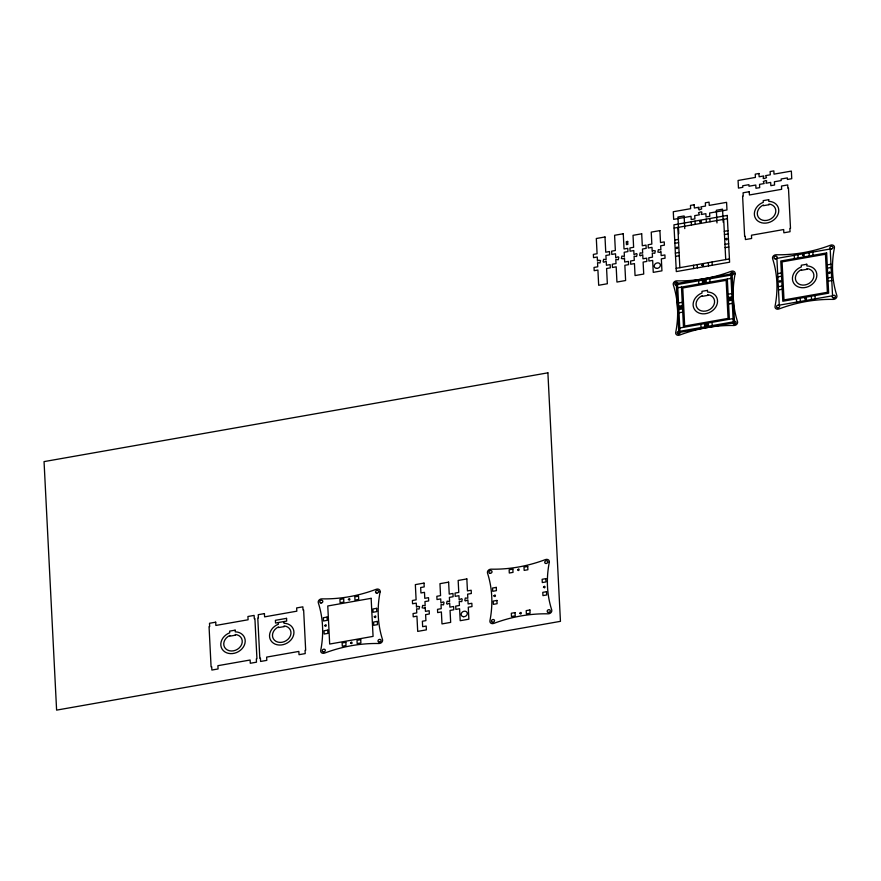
<?xml version="1.0" encoding="UTF-8"?>
<svg xmlns="http://www.w3.org/2000/svg" width="881" height="881" viewBox="0 0 881 881"><rect width="100%" height="100%" fill="white"/><g stroke="black" fill="none" stroke-linecap="round" stroke-linejoin="round"><path stroke-width="1.32" d="M674.108 228.091L727.409 218.697M674.714 240.05L678.436 239.401M724.292 231.318L728.014 230.657M674.879 243.321L678.601 242.66M724.457 234.577L728.18 233.928M675.375 253.1L679.086 252.451M724.953 244.367L728.664 243.718M675.54 256.371L679.251 255.71M725.118 247.627L728.829 246.977M676.145 268.331L729.435 258.937M677.753 287.757L731.043 278.363M777.67 273.628L781.381 272.967M827.248 264.884L830.959 264.234M777.835 276.887L781.546 276.227M827.413 268.154L831.124 267.494M678.524 302.987L682.235 302.326M728.102 294.254L731.814 293.593M778.319 286.677L782.042 286.017M827.898 277.933L831.62 277.284M678.689 306.247L682.401 305.597M728.268 297.514L731.979 296.853M778.485 289.937L782.207 289.276M828.063 281.204L831.785 280.543M678.766 307.876L682.489 307.227M728.345 299.144L732.067 298.483M678.844 309.506L682.566 308.857M728.422 300.773L732.144 300.124M679.009 312.777L682.731 312.116M728.587 304.033L732.309 303.383M679.78 327.996L733.08 318.603M812.844 252.065L813.009 255.325M815.035 295.564L815.2 298.824M809.121 252.715L809.287 255.986M811.324 296.225L811.489 299.485M797.966 254.686L798.131 257.946M800.168 298.185L800.333 301.445M794.244 255.336L794.409 258.607M796.446 298.846L796.611 302.106M727.332 279.024L729.358 319.263M723.686 219.358L725.724 259.598M723.213 222.298L722.552 209.171L716.352 210.262L716.991 222.937M709.888 218.488L710.053 221.759M712.09 261.998L712.255 265.258M709.811 278.814L709.976 282.085M712.013 322.325L712.178 325.585M706.166 219.149L706.331 222.408M708.368 262.648L708.533 265.919M706.088 279.475L706.254 282.735M708.291 322.975L708.456 326.234M704.238 279.806L704.393 283.065M706.43 323.305L706.595 326.565M702.377 280.125L702.542 283.396M704.569 323.635L704.734 326.895M698.655 280.786L698.82 284.045M700.858 324.285L701.023 327.545M695.01 221.109L695.175 224.38M697.212 264.619L697.378 267.879M691.299 221.77L691.464 225.029M693.49 265.269L693.655 268.54M684.768 228.608L684.119 215.944L677.93 217.034L678.766 233.685M681.465 287.107L683.502 327.347M677.83 227.43L679.857 267.67M283.869 621.568L283.957 623.23A12.631 10.429 -26.9 0 1 292.107 638.406A12.631 10.429 -26.9 0 1 271.965 641.952A12.631 10.429 -26.9 0 1 278.44 624.2L278.363 622.537M324.704 625.598C326.631 628.219 326.906 622.625 324.704 625.598M348.391 599.476C350.638 601.998 350.12 596.492 348.391 599.476M350.583 642.987C352.94 645.465 352.18 639.958 350.583 642.987M374.282 616.865C376.11 619.53 376.583 613.859 374.282 616.799M493.9 595.908C495.959 598.485 495.97 592.902 493.911 595.853M517.587 569.798C519.405 572.441 519.856 566.923 517.599 569.732M519.79 613.297C521.607 615.94 522.048 610.445 519.79 613.231M543.478 587.175C545.702 589.708 545.339 584.103 543.478 587.175M676.057 247.924C677.93 250.567 678.293 244.973 676.068 247.869M679.703 307.601C681.586 310.255 682.048 304.507 679.703 307.601M699.745 221.814C701.694 224.413 702.025 218.774 699.756 221.748M701.948 265.313C703.699 267.978 704.415 262.351 701.959 265.247M703.39 281.48C705.417 284.089 705.406 278.495 703.39 281.48M705.593 324.979C707.839 327.49 707.311 321.983 705.593 324.979M725.636 239.191C727.53 241.857 727.805 236.218 725.636 239.191M729.281 298.857C731.296 301.467 731.329 295.851 729.292 298.802M779.013 281.502C780.797 284.167 781.414 278.484 779.024 281.435M802.701 255.38C804.606 258.012 804.871 252.44 802.712 255.314M804.904 298.879C806.633 301.577 807.315 295.928 804.904 298.824M828.592 272.758C830.662 275.29 830.596 269.916 828.614 272.647M758.97 173.502L755.248 174.163L755.413 177.422L738.069 180.473L738.454 188.094L742.793 187.323L742.705 185.77L748.905 184.68L748.982 186.232L755.799 185.032L755.964 188.292L759.686 187.642L759.521 184.382L764.168 183.556L763.298 181.519L765.886 180.517L766.679 180.924L766.03 183.226L770.677 182.411L770.842 185.671L774.564 185.021L774.399 181.761L781.216 180.561L781.139 178.997L787.328 177.907L787.405 179.46L791.744 178.7L791.358 171.09L774.014 174.141L773.848 170.881L770.126 171.542L770.291 174.801L765.644 175.616L766.514 177.665L763.926 178.667L763.133 178.259L763.783 175.947L759.136 176.762L758.97 173.502M749.257 191.706L743.068 192.796L743.234 196.067L742.606 196.177L744.643 236.416L745.26 236.306L745.425 239.566L751.625 238.476L751.46 235.216L783.683 229.534L783.848 232.793L790.048 231.703L789.883 228.443L790.499 228.333L788.473 188.094L787.845 188.204L787.691 184.933L781.491 186.034L781.656 189.294L749.423 194.976L749.257 191.706M694.184 204.766L690.473 205.416L690.638 208.687L673.282 211.737L673.668 219.358L691.023 216.297L691.189 219.556L694.9 218.906L694.735 215.636L699.382 214.821L698.512 212.784L701.111 211.77L701.893 212.189L701.243 214.49L705.89 213.676L706.055 216.935L709.778 216.286L709.612 213.015L726.968 209.964L726.583 202.344L709.227 205.405L709.062 202.145L705.34 202.795L705.505 206.066L700.858 206.881L701.728 208.918L699.14 209.931L698.292 208.29L699.051 208.158L698.996 207.211L694.349 208.026L694.184 204.766M768.706 199.679L763.188 200.648L763.276 202.311A12.631 10.429 -26.9 0 0 756.79 220.063A12.631 10.429 -26.9 0 0 776.932 216.517A12.631 10.429 -26.9 0 0 768.783 201.342L768.706 199.679M768.959 204.711L763.442 205.68L763.409 204.987A9.57 7.907 -26.9 0 0 759.29 218.323A9.57 7.907 -26.9 0 0 774.3 215.669A9.57 7.907 -26.9 0 0 768.915 204.018L768.959 204.711M604.994 236.978L596.316 238.509L597.087 253.728L593.365 254.389L593.53 257.648L597.252 256.999L597.45 261.073L598.507 260.214L600.556 260.523L600.049 262.934L597.538 262.703L597.747 266.789L594.025 267.439L594.19 270.698L597.913 270.049L598.673 285.268L607.35 283.748L606.58 268.518L610.302 267.857L610.137 264.597L606.414 265.258L606.216 261.172L603.771 262.274L603.111 261.723L603.617 259.311L606.128 259.543L605.919 255.468L609.641 254.807L609.476 251.548L605.754 252.208L604.994 236.978M623.263 233.762L614.586 235.282L615.356 250.512L611.634 251.173L611.799 254.433L615.522 253.772L615.72 257.858L618.165 256.756L618.825 257.307L618.319 259.719L615.808 259.488L616.017 263.562L612.295 264.223L612.46 267.483L616.182 266.822L616.942 282.052L625.62 280.521L624.849 265.302L628.571 264.641L628.406 261.382L624.684 262.031L624.486 257.957L623.429 258.816L621.38 258.507L621.887 256.096L624.398 256.327L624.2 252.252L627.911 251.592L627.746 248.332L624.034 248.982L623.263 233.762M727.243 215.438L673.943 224.831L676.311 271.59L729.6 262.197L727.243 215.438M641.698 233.806L633.021 235.326L633.626 247.297L629.904 247.946L630.069 251.206L633.791 250.556L633.99 254.631L636.434 253.53L637.095 254.091L636.589 256.492L634.078 256.261L634.287 260.347L630.565 260.996L630.73 264.267L634.452 263.606L635.058 275.566L643.725 274.046L643.119 262.075L646.841 261.426L646.676 258.155L642.954 258.816L642.756 254.741L640.311 255.842L639.65 255.281L640.157 252.88L642.667 253.111L642.469 249.026L646.18 248.376L646.015 245.105L642.304 245.766L641.698 233.806M659.902 230.591L651.235 232.121L651.841 244.081L648.119 244.742L648.284 248.001L652.006 247.352L652.204 251.426L653.262 250.567L655.31 250.876L654.803 253.288L652.292 253.056L652.491 257.131L648.779 257.792L648.945 261.051L652.656 260.402L653.262 272.361L661.939 270.83L661.334 258.871L665.056 258.21L664.891 254.95L661.168 255.611L660.97 251.526L659.913 252.384L657.865 252.076L658.371 249.664L660.882 249.896L660.673 245.821L664.395 245.16L664.23 241.901L660.508 242.55L659.902 230.591M627.69 241.427L626.303 241.669L626.446 244.632L627.845 244.389L627.69 241.427M830.188 249.004L776.899 258.397L779.256 305.167L832.556 295.774L830.188 249.004M826.642 252.924L780.775 261.007L782.813 301.247L828.669 293.164L826.642 252.924M825.453 254.235L782.075 261.877L784.002 299.936L827.38 292.294L825.453 254.235M732.067 273.804L676.289 283.627L678.766 332.566L734.534 322.743L732.067 273.804M730.878 275.103L677.588 284.497L679.945 331.267L733.245 321.873L730.878 275.103M806.776 264.256L801.27 265.236L801.347 266.888A12.631 10.429 -26.9 0 0 794.871 284.651A12.631 10.429 -26.9 0 0 815.013 281.094A12.631 10.429 -26.9 0 0 806.864 265.919L806.776 264.256M726.142 280.334L682.764 287.977L684.691 326.036L728.069 318.393L726.142 280.334M807.029 269.289L801.523 270.258L801.49 269.575A9.57 7.907 -26.9 0 0 797.371 282.9A9.57 7.907 -26.9 0 0 812.381 280.257A9.57 7.907 -26.9 0 0 806.996 268.595L807.029 269.289M707.465 290.356L701.959 291.336L702.036 292.988A12.631 10.429 -26.9 0 0 695.561 310.751A12.631 10.429 -26.9 0 0 715.702 307.194A12.631 10.429 -26.9 0 0 707.553 292.018L707.465 290.356M707.718 295.388L702.212 296.357L702.179 295.675A9.57 7.907 -26.9 0 0 698.06 309A9.57 7.907 -26.9 0 0 713.07 306.357A9.57 7.907 -26.9 0 0 707.685 294.695L707.718 295.388M547.894 372.828L44.05 461.611L56.604 710.119L560.448 621.336L547.894 372.828M424.014 583.101L415.347 584.621L416.107 599.851L412.396 600.501L412.561 603.771L416.273 603.111L416.482 607.196L417.539 606.337L419.587 606.646L419.081 609.057L416.57 608.826L416.768 612.901L413.057 613.561L413.222 616.821L416.933 616.16L417.704 631.391L426.382 629.86L426.195 626.05L422.649 626.677L422.373 621.237L425.919 620.62L425.611 614.63L429.333 613.98L429.168 610.72L425.446 611.37L425.237 607.295L424.19 608.154L422.142 607.835L422.649 605.434L425.16 605.665L424.95 601.58L428.673 600.93L428.507 597.67L424.785 598.32L424.488 592.34L420.942 592.968L420.666 587.528L424.213 586.9L424.014 583.101M343.656 598.783L339.934 599.443L340.099 602.703L343.821 602.053L343.656 598.783M358.523 596.162L354.812 596.822L354.977 600.082L358.688 599.432L358.523 596.162M512.852 569.093L509.141 569.754L509.295 573.013L513.017 572.364L512.852 569.093M527.73 566.472L524.008 567.133L524.173 570.392L527.895 569.743L527.73 566.472M215.702 622.184L209.502 623.274L209.667 626.545L209.05 626.644L211.088 666.884L211.704 666.785L211.869 670.045L218.07 668.954L217.904 665.684L250.127 660.012L250.292 663.272L256.492 662.182L256.327 658.922L256.944 658.812L254.906 618.572L254.29 618.682L254.124 615.412L247.924 616.502L248.09 619.772L215.867 625.444L215.702 622.184M264.432 613.594L258.232 614.696L258.397 617.955L257.781 618.066L259.818 658.305L260.435 658.195L260.6 661.455L266.8 660.365L266.635 657.105L298.857 651.422L299.022 654.682L305.222 653.592L305.057 650.332L305.674 650.222L303.637 609.982L303.02 610.093L302.855 606.833L296.655 607.923L296.82 611.183L264.597 616.865L264.432 613.594M448.627 582.143L439.96 583.674L440.555 595.633L436.844 596.294L437.009 599.554L440.72 598.893L440.929 602.978L443.374 601.877L444.024 602.428L443.528 604.84L441.018 604.608L441.216 608.683L437.505 609.344L437.67 612.603L441.381 611.943L441.987 623.913L450.665 622.382L450.059 610.423L453.781 609.762L453.616 606.502L449.894 607.152L449.684 603.078L447.24 604.179L446.59 603.628L447.096 601.216L449.607 601.448L449.398 597.373L453.12 596.712L452.955 593.453L449.233 594.102L448.627 582.143M466.842 578.927L458.164 580.458L458.77 592.428L455.059 593.078L455.213 596.338L458.935 595.688L459.144 599.763L461.589 598.662L462.239 599.223L461.743 601.624L459.221 601.393L459.43 605.478L455.708 606.128L455.873 609.399L459.596 608.738L460.201 620.698L468.879 619.178L468.274 607.207L471.996 606.557L471.831 603.287L468.108 603.948L467.899 599.873L465.454 600.974L464.805 600.413L465.311 598.012L467.822 598.232L467.613 594.157L471.335 593.508L471.17 590.237L467.448 590.898L466.842 578.927M371.143 598.331L327.765 605.974L329.681 644.044L373.07 636.39L371.143 598.331M286.556 618.352L275.401 620.323L275.533 623.043L286.688 621.072L286.556 618.352M235.139 630.157L229.633 631.126L229.721 632.789A12.631 10.429 -26.9 0 0 223.234 650.541A12.631 10.429 -26.9 0 0 243.376 646.995A12.631 10.429 -26.9 0 0 235.227 631.82L235.139 630.157M327.071 617.074L323.349 617.724L323.514 620.984L327.236 620.334L327.071 617.074M376.65 608.331L372.927 608.991L373.092 612.251L376.815 611.59L376.65 608.331M496.267 587.385L492.556 588.034L492.721 591.294L496.432 590.644L496.267 587.385M545.846 578.641L542.134 579.302L542.3 582.561L546.011 581.912L545.846 578.641M235.392 635.19L229.886 636.159L229.853 635.465A9.57 7.907 -26.9 0 0 225.734 648.79A9.57 7.907 -26.9 0 0 240.744 646.147A9.57 7.907 -26.9 0 0 235.359 634.496L235.392 635.19M284.123 626.6L278.616 627.569L278.583 626.876A9.57 7.907 -26.9 0 0 274.465 640.212A9.57 7.907 -26.9 0 0 289.464 637.569A9.57 7.907 -26.9 0 0 284.089 625.906L284.123 626.6M327.732 630.124L324.01 630.774L324.175 634.034L327.897 633.384L327.732 630.124M377.31 621.38L373.588 622.041L373.753 625.301L377.475 624.651L377.31 621.38M496.928 600.435L493.217 601.084L493.382 604.355L497.093 603.694L496.928 600.435M546.506 591.702L542.795 592.351L542.96 595.611L546.672 594.961L546.506 591.702M345.848 642.293L342.136 642.943L342.302 646.202L346.013 645.553L345.848 642.293M360.725 639.672L357.003 640.322L357.168 643.582L360.891 642.932L360.725 639.672M515.055 612.603L511.332 613.253L511.498 616.524L515.22 615.863L515.055 612.603M529.922 609.982L526.21 610.632L526.375 613.903L530.087 613.242L529.922 609.982M675.991 285.015A1.608 1.322 -26.9 0 0 677.753 282.977A1.608 1.322 -26.9 0 0 675.121 282.889A1.608 1.322 -26.9 0 0 675.991 285.015M731.77 275.18A1.608 1.322 -26.9 0 0 733.532 273.154A1.608 1.322 -26.9 0 0 730.9 273.055A1.608 1.322 -26.9 0 0 731.77 275.18M734.236 324.12A1.608 1.322 -26.9 0 0 736.009 322.094A1.608 1.322 -26.9 0 0 733.366 321.994A1.608 1.322 -26.9 0 0 734.236 324.12M678.469 333.954A1.608 1.322 -26.9 0 0 680.231 331.928A1.608 1.322 -26.9 0 0 677.599 331.829A1.608 1.322 -26.9 0 0 678.469 333.954M735.117 273.859A3.205 2.654 -26.9 0 0 731.252 271.271A128.307 105.995 -26.9 0 1 676.839 280.852A3.205 2.654 -26.9 0 0 673.293 284.761A128.307 105.995 -26.9 0 1 675.705 332.5A3.205 2.654 -26.9 0 0 679.581 335.099A128.307 105.995 -26.9 0 1 733.994 325.507A3.205 2.654 -26.9 0 0 737.529 321.609A128.307 105.995 -26.9 0 1 735.117 273.859M834.428 247.759A3.205 2.654 -26.9 0 0 830.563 245.171A128.307 105.995 -26.9 0 1 776.15 254.752A3.205 2.654 -26.9 0 0 772.604 258.662A128.307 105.995 -26.9 0 1 775.027 306.401A3.205 2.654 -26.9 0 0 778.892 309A128.307 105.995 -26.9 0 1 833.305 299.408A3.205 2.654 -26.9 0 0 836.84 295.509A128.307 105.995 -26.9 0 1 834.428 247.759M777.78 307.854A1.608 1.322 -26.9 0 0 779.542 305.828A1.608 1.322 -26.9 0 0 776.91 305.729A1.608 1.322 -26.9 0 0 777.78 307.854M833.547 298.02A1.608 1.322 -26.9 0 0 835.32 295.994A1.608 1.322 -26.9 0 0 832.677 295.895A1.608 1.322 -26.9 0 0 833.547 298.02M831.08 249.081A1.608 1.322 -26.9 0 0 832.842 247.054A1.608 1.322 -26.9 0 0 830.21 246.955A1.608 1.322 -26.9 0 0 831.08 249.081M775.302 258.915A1.608 1.322 -26.9 0 0 777.064 256.878A1.608 1.322 -26.9 0 0 774.432 256.789A1.608 1.322 -26.9 0 0 775.302 258.915M656.708 268.386A3.205 2.654 -26.9 0 0 660.232 264.322A3.205 2.654 -26.9 0 0 654.968 264.135A3.205 2.654 -26.9 0 0 656.708 268.386M380.118 591.867A3.205 2.654 -26.9 0 0 376.253 589.268A128.307 105.995 -26.9 0 1 321.84 598.86A3.205 2.654 -26.9 0 0 318.294 602.758A128.307 105.995 -26.9 0 1 320.706 650.508A3.205 2.654 -26.9 0 0 324.571 653.107A128.307 105.995 -26.9 0 1 378.995 643.515A3.205 2.654 -26.9 0 0 382.53 639.617A128.307 105.995 -26.9 0 1 380.118 591.867M323.459 651.951A1.608 1.322 -26.9 0 0 325.232 649.925A1.608 1.322 -26.9 0 0 322.589 649.826A1.608 1.322 -26.9 0 0 323.459 651.951M379.237 642.128A1.608 1.322 -26.9 0 0 380.999 640.102A1.608 1.322 -26.9 0 0 378.367 640.002A1.608 1.322 -26.9 0 0 379.237 642.128M376.771 593.188A1.608 1.322 -26.9 0 0 378.533 591.151A1.608 1.322 -26.9 0 0 375.901 591.063A1.608 1.322 -26.9 0 0 376.771 593.188M320.992 603.011A1.608 1.322 -26.9 0 0 322.754 600.985A1.608 1.322 -26.9 0 0 320.122 600.886A1.608 1.322 -26.9 0 0 320.992 603.011M463.637 616.722A3.205 2.654 -26.9 0 0 467.172 612.669A3.205 2.654 -26.9 0 0 461.897 612.471A3.205 2.654 -26.9 0 0 463.637 616.722M549.315 562.177A3.205 2.654 -26.9 0 0 545.449 559.578A128.307 105.995 -26.9 0 1 491.036 569.17A3.205 2.654 -26.9 0 0 487.501 573.068A128.307 105.995 -26.9 0 1 489.913 620.819A3.205 2.654 -26.9 0 0 493.778 623.418A128.307 105.995 -26.9 0 1 548.191 613.826A3.205 2.654 -26.9 0 0 551.726 609.927A128.307 105.995 -26.9 0 1 549.315 562.177M492.666 622.272A1.608 1.322 -26.9 0 0 494.428 620.235A1.608 1.322 -26.9 0 0 491.796 620.147A1.608 1.322 -26.9 0 0 492.666 622.272M548.434 612.438A1.608 1.322 -26.9 0 0 550.207 610.412A1.608 1.322 -26.9 0 0 547.564 610.313A1.608 1.322 -26.9 0 0 548.434 612.438M545.967 563.499A1.608 1.322 -26.9 0 0 547.729 561.472A1.608 1.322 -26.9 0 0 545.097 561.373A1.608 1.322 -26.9 0 0 545.967 563.499M490.188 573.333A1.608 1.322 -26.9 0 0 491.961 571.295A1.608 1.322 -26.9 0 0 489.318 571.196A1.608 1.322 -26.9 0 0 490.188 573.333"/></g></svg>
